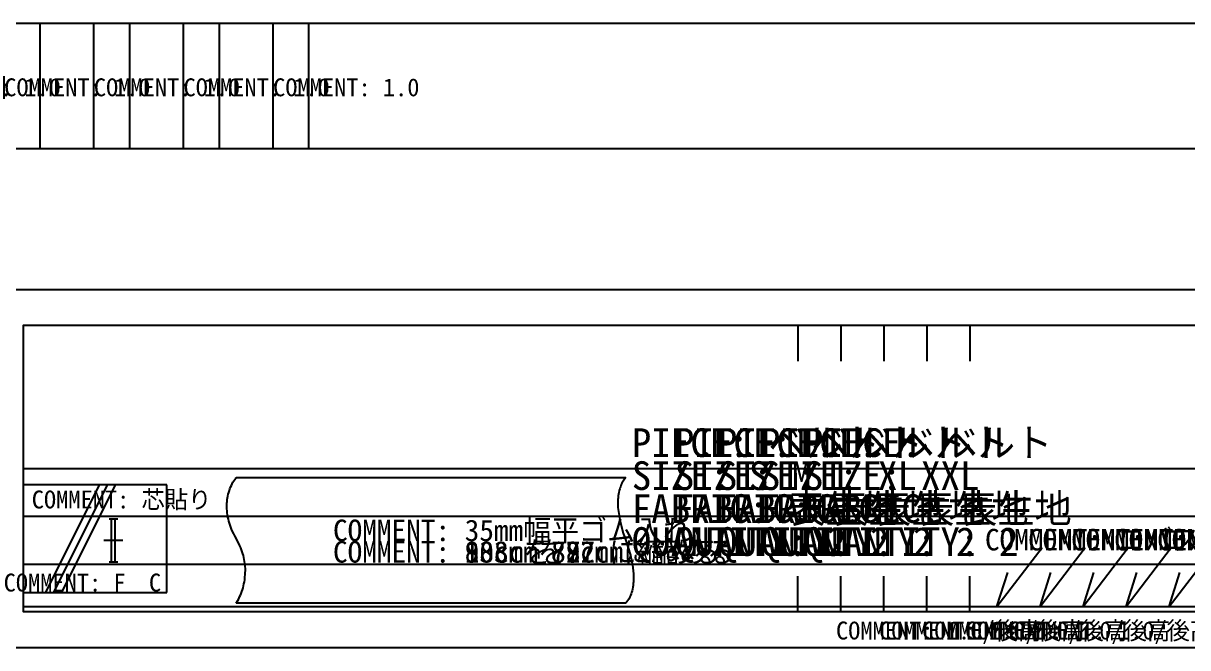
# Model space of a CAD drawing. Header units: metres. Extents: x 0 to 2419, y 20 to 1532.
# Drawn here: x 714 to 1038.8, y 1357.7 to 1531.9 of the extents above; entities that cross this region are included whole.
import ezdxf

# ---------------------------------------------------------------- set-up
doc = ezdxf.new("R2010")
doc.units = ezdxf.units.M

# ---------------------------------------------------------------- blocks, each defined once
blk = doc.blocks.new('P0051_04')
at = {"layer": '1'}
for p, q in [((226, 90), (226, 80)), ((10, 50), (20, 50)), ((10, 50), (450, 50)), ((69.2231, 47.3096), (69.3408, 47.4565)), ((69.3408, 47.4565), (178.0186, 47.4565)), ((50, 45.4238), (10, 45.4238)), ((31.1743, 45.4238), (16.1484, 15.4248)), ((33.4111, 45.4238), (18.3853, 15.4238)), ((35.6475, 45.4229), (20.6221, 15.4238)), ((50, 15.4238), (50, 45.4238)), ((10.0894, 36.667), (449.7417, 36.667)), ((33.9023, 35.9629), (36.313, 35.9629)), ((34.6074, 23.9629), (34.6074, 35.8975)), ((35.6074, 23.9629), (35.6074, 35.8975)), ((32.4619, 29.9692), (37.7534, 29.9692)), ((281.5728, 11.5), (294.2002, 27.9287)), ((10.1616, 23.3335), (449.7417, 23.3335)), ((33.9023, 23.9629), (36.313, 23.9629)), ((226, 10), (226, 20)), ((281.5728, 11.5), (284.5874, 21.0347)), ((10, 15.4238), (50, 15.4238)), ((10, 11.5), (450, 11.5)), ((178.0186, 12.4565), (69.3408, 12.4565))]:
    blk.add_line(p, q, dxfattribs=at)
for points in [[(460, 100), (460, 50), (460, 0), (226, 0), (0, 0), (0, 50), (0, 100), (226, 100), (460, 100)], [(450, 90), (450, 50), (450, 10), (10, 10), (10, 50), (10, 90), (450, 90)], [(69.3408, 30.5767), (68.9971, 31.1958), (68.6733, 31.8252), (68.3701, 32.4648), (68.0874, 33.1143), (67.8755, 33.647), (67.6802, 34.1855), (67.5015, 34.73), (67.3394, 35.2798), (67.186, 35.8745), (67.0552, 36.4741), (66.9473, 37.0781), (66.8618, 37.686), (66.8062, 38.2295), (66.7705, 38.7749), (66.7554, 39.3208), (66.7603, 39.8672), (66.7822, 40.3545), (66.8208, 40.8403), (66.8765, 41.3247), (66.9487, 41.8071), (67.0469, 42.3296), (67.1655, 42.8472), (67.3037, 43.3604), (67.4614, 43.8677), (67.6333, 44.3525), (67.8237, 44.8306), (68.0327, 45.3008), (68.2593, 45.7627), (68.4766, 46.1641), (68.7095, 46.5562), (68.9585, 46.938), (69.2231, 47.3096)], [(178.0186, 47.4565), (177.6855, 47.083), (177.478, 46.7979), (177.2861, 46.5024), (177.1099, 46.1973), (176.9487, 45.8833), (176.7773, 45.5078), (176.6216, 45.1255), (176.4819, 44.7373), (176.3584, 44.3433), (176.2275, 43.853), (176.1157, 43.3579), (176.0239, 42.8594), (175.9521, 42.3569), (175.8989, 41.8594), (175.8604, 41.3604), (175.8364, 40.8604), (175.8281, 40.3599), (175.8364, 39.7632), (175.8613, 39.1665), (175.9028, 38.5713), (175.9619, 37.9771), (176.4268, 35.1865), (177.2959, 31.9663), (178.0186, 29.8809)], [(69.3408, 12.4565), (69.8032, 13.1953), (70.063, 13.6743), (70.3062, 14.1616), (70.5317, 14.6577), (70.7397, 15.1616), (70.9341, 15.6782), (71.1113, 16.2007), (71.2725, 16.729), (71.416, 17.2622), (71.5459, 17.8169), (71.6572, 18.3755), (71.749, 18.938), (71.8223, 19.5029), (71.9111, 20.6489), (71.9214, 21.7969), (71.853, 22.9429), (71.7065, 24.0825), (71.6099, 24.623), (71.4966, 25.1597), (71.3662, 25.6924), (71.2197, 26.2212), (71.042, 26.793), (70.8457, 27.3589), (70.6323, 27.918), (70.4014, 28.4707), (69.3408, 30.5767)], [(178.0186, 29.8809), (179.2305, 26.1343), (179.8882, 23.1421), (180.1787, 20.5737), (180.2021, 20.0322), (180.209, 19.4897), (180.1997, 18.9478), (180.1743, 18.4058), (180.1333, 17.8882), (180.0728, 17.373), (179.9937, 16.8604), (179.895, 16.3511), (179.7891, 15.9004), (179.6641, 15.4556), (179.5195, 15.0161), (179.3555, 14.583), (179.2021, 14.228), (179.0313, 13.8813), (178.8442, 13.5439), (178.6401, 13.2153), (178.0186, 12.4565)]]:
    blk.add_lwpolyline(points, dxfattribs=at)
for s, height, p in [('PIECE: ベルト', 8, (179.7002, 53.2305)), ('SIZE: S', 8, (179.7002, 44.0305)), ('COMMENT: 芯貼り', 5, (12.3418, 38.8628)), ('FABRIC: 表生地', 8, (179.7002, 34.8305)), ('COMMENT: 35mm幅平ゴム入れ', 6, (96.3721, 29.751)), ('QUANTITY: 2', 8, (179.7002, 25.6305)), ('COMMENT: コバステッチ', 6, (278.2227, 27.1558)), ('COMMENT: 88cmを72㎝に縮める', 6, (96.3721, 23.751)), ('COMMENT: F\u3000C', 5, (4.5146, 15.6782)), ('COMMENT: 1.0/後高', 5, (236.6753, 2.2939))]:
    blk.add_text(s, height=height, dxfattribs=at).set_placement(p)
blk = doc.blocks.new('P0052_05')
at = {"layer": '1'}
for p, q in [((238, 90), (238, 80)), ((10, 50), (20, 50)), ((10, 50), (475, 50)), ((69.2231, 47.3096), (69.3408, 47.4565)), ((69.3408, 47.4565), (178.0186, 47.4565)), ((50, 45.4238), (10, 45.4238)), ((31.1743, 45.4238), (16.1484, 15.4248)), ((33.4111, 45.4238), (18.3853, 15.4238)), ((35.6475, 45.4229), (20.6221, 15.4238)), ((50, 15.4238), (50, 45.4238)), ((10.0894, 36.667), (474.7417, 36.667)), ((33.9023, 35.9629), (36.313, 35.9629)), ((34.6074, 23.9629), (34.6074, 35.8975)), ((35.6074, 23.9629), (35.6074, 35.8975)), ((32.4619, 29.9692), (37.7534, 29.9692)), ((293.5728, 11.5), (306.2002, 27.9287)), ((10.1616, 23.3335), (474.7417, 23.3335)), ((33.9023, 23.9629), (36.313, 23.9629)), ((238, 10), (238, 20)), ((293.5728, 11.5), (296.5874, 21.0347)), ((10, 15.4238), (50, 15.4238)), ((10, 11.5), (475, 11.5)), ((178.0186, 12.4565), (69.3408, 12.4565))]:
    blk.add_line(p, q, dxfattribs=at)
for points in [[(485, 100), (485, 50), (485, 0), (238, 0), (0, 0), (0, 50), (0, 100), (238, 100), (485, 100)], [(475, 90), (475, 50), (475, 10), (10, 10), (10, 50), (10, 90), (475, 90)], [(69.3408, 30.5767), (68.9971, 31.1958), (68.6733, 31.8252), (68.3701, 32.4648), (68.0874, 33.1143), (67.8755, 33.647), (67.6802, 34.1855), (67.5015, 34.73), (67.3394, 35.2798), (67.186, 35.8745), (67.0552, 36.4741), (66.9473, 37.0781), (66.8618, 37.686), (66.8062, 38.2295), (66.7705, 38.7749), (66.7554, 39.3208), (66.7603, 39.8672), (66.7822, 40.3545), (66.8208, 40.8403), (66.8765, 41.3247), (66.9487, 41.8071), (67.0469, 42.3296), (67.1655, 42.8472), (67.3037, 43.3604), (67.4614, 43.8677), (67.6333, 44.3525), (67.8237, 44.8306), (68.0327, 45.3008), (68.2593, 45.7627), (68.4766, 46.1641), (68.7095, 46.5562), (68.9585, 46.938), (69.2231, 47.3096)], [(178.0186, 47.4565), (177.6855, 47.083), (177.478, 46.7979), (177.2861, 46.5024), (177.1099, 46.1973), (176.9487, 45.8833), (176.7773, 45.5078), (176.6216, 45.1255), (176.4819, 44.7373), (176.3584, 44.3433), (176.2275, 43.853), (176.1157, 43.3579), (176.0239, 42.8594), (175.9521, 42.3569), (175.8989, 41.8594), (175.8604, 41.3604), (175.8364, 40.8604), (175.8281, 40.3599), (175.8364, 39.7632), (175.8613, 39.1665), (175.9028, 38.5713), (175.9619, 37.9771), (176.4268, 35.1865), (177.2959, 31.9663), (178.0186, 29.8809)], [(69.3408, 12.4565), (69.8032, 13.1953), (70.063, 13.6743), (70.3062, 14.1616), (70.5317, 14.6577), (70.7397, 15.1616), (70.9341, 15.6782), (71.1113, 16.2007), (71.2725, 16.729), (71.416, 17.2622), (71.5459, 17.8169), (71.6572, 18.3755), (71.749, 18.938), (71.8223, 19.5029), (71.9111, 20.6489), (71.9214, 21.7969), (71.853, 22.9429), (71.7065, 24.0825), (71.6099, 24.623), (71.4966, 25.1597), (71.3662, 25.6924), (71.2197, 26.2212), (71.042, 26.793), (70.8457, 27.3589), (70.6323, 27.918), (70.4014, 28.4707), (69.3408, 30.5767)], [(178.0186, 29.8809), (179.2305, 26.1343), (179.8882, 23.1421), (180.1787, 20.5737), (180.2021, 20.0322), (180.209, 19.4897), (180.1997, 18.9478), (180.1743, 18.4058), (180.1333, 17.8882), (180.0728, 17.373), (179.9937, 16.8604), (179.895, 16.3511), (179.7891, 15.9004), (179.6641, 15.4556), (179.5195, 15.0161), (179.3555, 14.583), (179.2021, 14.228), (179.0313, 13.8813), (178.8442, 13.5439), (178.6401, 13.2153), (178.0186, 12.4565)]]:
    blk.add_lwpolyline(points, dxfattribs=at)
for s, height, p in [('PIECE: ベルト', 8, (191.7002, 53.2305)), ('SIZE: M', 8, (191.7002, 44.0305)), ('COMMENT: 芯貼り', 5, (12.3418, 38.8628)), ('FABRIC: 表生地', 8, (191.7002, 34.8305)), ('COMMENT: 35mm幅平ゴム入れ', 6, (96.3721, 29.751)), ('QUANTITY: 2', 8, (191.7002, 25.6305)), ('COMMENT: コバステッチ', 6, (290.2227, 27.1558)), ('COMMENT: 93cmを77㎝に縮める', 6, (96.3721, 23.751)), ('COMMENT: F\u3000C', 5, (4.5146, 15.6782)), ('COMMENT: 1.0/後高', 5, (248.6753, 2.2939))]:
    blk.add_text(s, height=height, dxfattribs=at).set_placement(p)
blk = doc.blocks.new('P0053_06')
at = {"layer": '1'}
for p, q in [((250, 90), (250, 80)), ((10, 50), (20, 50)), ((10, 50), (500, 50)), ((69.2231, 47.3096), (69.3408, 47.4565)), ((69.3408, 47.4565), (178.0186, 47.4565)), ((50, 45.4238), (10, 45.4238)), ((31.1743, 45.4238), (16.1484, 15.4248)), ((33.4111, 45.4238), (18.3853, 15.4238)), ((35.6475, 45.4229), (20.6221, 15.4238)), ((50, 15.4238), (50, 45.4238)), ((10.0894, 36.667), (499.7417, 36.667)), ((33.9023, 35.9629), (36.313, 35.9629)), ((34.6074, 23.9629), (34.6074, 35.8975)), ((35.6074, 23.9629), (35.6074, 35.8975)), ((32.4619, 29.9692), (37.7534, 29.9692)), ((305.5728, 11.5), (318.2002, 27.9287)), ((10.1616, 23.3335), (499.7417, 23.3335)), ((33.9023, 23.9629), (36.313, 23.9629)), ((250, 10), (250, 20)), ((305.5728, 11.5), (308.5874, 21.0347)), ((10, 15.4238), (50, 15.4238)), ((10, 11.5), (500, 11.5)), ((178.0186, 12.4565), (69.3408, 12.4565))]:
    blk.add_line(p, q, dxfattribs=at)
for points in [[(510, 100), (510, 50), (510, 0), (250, 0), (0, 0), (0, 50), (0, 100), (250, 100), (510, 100)], [(500, 90), (500, 50), (500, 10), (10, 10), (10, 50), (10, 90), (500, 90)], [(69.3408, 30.5767), (68.9971, 31.1958), (68.6733, 31.8252), (68.3701, 32.4648), (68.0874, 33.1143), (67.8755, 33.647), (67.6802, 34.1855), (67.5015, 34.73), (67.3394, 35.2798), (67.186, 35.8745), (67.0552, 36.4741), (66.9473, 37.0781), (66.8618, 37.686), (66.8062, 38.2295), (66.7705, 38.7749), (66.7554, 39.3208), (66.7603, 39.8672), (66.7822, 40.3545), (66.8208, 40.8403), (66.8765, 41.3247), (66.9487, 41.8071), (67.0469, 42.3296), (67.1655, 42.8472), (67.3037, 43.3604), (67.4614, 43.8677), (67.6333, 44.3525), (67.8237, 44.8306), (68.0327, 45.3008), (68.2593, 45.7627), (68.4766, 46.1641), (68.7095, 46.5562), (68.9585, 46.938), (69.2231, 47.3096)], [(178.0186, 47.4565), (177.6855, 47.083), (177.478, 46.7979), (177.2861, 46.5024), (177.1099, 46.1973), (176.9487, 45.8833), (176.7773, 45.5078), (176.6216, 45.1255), (176.4819, 44.7373), (176.3584, 44.3433), (176.2275, 43.853), (176.1157, 43.3579), (176.0239, 42.8594), (175.9521, 42.3569), (175.8989, 41.8594), (175.8604, 41.3604), (175.8364, 40.8604), (175.8281, 40.3599), (175.8364, 39.7632), (175.8613, 39.1665), (175.9028, 38.5713), (175.9619, 37.9771), (176.4268, 35.1865), (177.2959, 31.9663), (178.0186, 29.8809)], [(69.3408, 12.4565), (69.8032, 13.1953), (70.063, 13.6743), (70.3062, 14.1616), (70.5317, 14.6577), (70.7397, 15.1616), (70.9341, 15.6782), (71.1113, 16.2007), (71.2725, 16.729), (71.416, 17.2622), (71.5459, 17.8169), (71.6572, 18.3755), (71.749, 18.938), (71.8223, 19.5029), (71.9111, 20.6489), (71.9214, 21.7969), (71.853, 22.9429), (71.7065, 24.0825), (71.6099, 24.623), (71.4966, 25.1597), (71.3662, 25.6924), (71.2197, 26.2212), (71.042, 26.793), (70.8457, 27.3589), (70.6323, 27.918), (70.4014, 28.4707), (69.3408, 30.5767)], [(178.0186, 29.8809), (179.2305, 26.1343), (179.8882, 23.1421), (180.1787, 20.5737), (180.2021, 20.0322), (180.209, 19.4897), (180.1997, 18.9478), (180.1743, 18.4058), (180.1333, 17.8882), (180.0728, 17.373), (179.9937, 16.8604), (179.895, 16.3511), (179.7891, 15.9004), (179.6641, 15.4556), (179.5195, 15.0161), (179.3555, 14.583), (179.2021, 14.228), (179.0313, 13.8813), (178.8442, 13.5439), (178.6401, 13.2153), (178.0186, 12.4565)]]:
    blk.add_lwpolyline(points, dxfattribs=at)
for s, height, p in [('PIECE: ベルト', 8, (203.7002, 53.2305)), ('SIZE: L', 8, (203.7002, 44.0305)), ('COMMENT: 芯貼り', 5, (12.3418, 38.8628)), ('FABRIC: 表生地', 8, (203.7002, 34.8305)), ('COMMENT: 35mm幅平ゴム入れ', 6, (96.3721, 29.751)), ('QUANTITY: 2', 8, (203.7002, 25.6305)), ('COMMENT: コバステッチ', 6, (302.2227, 27.1558)), ('COMMENT: 98cmを82㎝に縮める', 6, (96.3721, 23.751)), ('COMMENT: F\u3000C', 5, (4.5146, 15.6782)), ('COMMENT: 1.0/後高', 5, (260.6753, 2.2939))]:
    blk.add_text(s, height=height, dxfattribs=at).set_placement(p)
blk = doc.blocks.new('P0054_07')
at = {"layer": '1'}
for p, q in [((262, 90), (262, 80)), ((10, 50), (20, 50)), ((10, 50), (525, 50)), ((69.2231, 47.3096), (69.3408, 47.4565)), ((69.3408, 47.4565), (178.0186, 47.4565)), ((50, 45.4238), (10, 45.4238)), ((31.1743, 45.4238), (16.1484, 15.4248)), ((33.4111, 45.4238), (18.3853, 15.4238)), ((35.6475, 45.4229), (20.6221, 15.4238)), ((50, 15.4238), (50, 45.4238)), ((10.0894, 36.667), (524.7417, 36.667)), ((33.9023, 35.9629), (36.313, 35.9629)), ((34.6074, 23.9629), (34.6074, 35.8975)), ((35.6074, 23.9629), (35.6074, 35.8975)), ((32.4619, 29.9692), (37.7534, 29.9692)), ((317.5728, 11.5), (330.2002, 27.9287)), ((10.1616, 23.3335), (524.7417, 23.3335)), ((33.9023, 23.9629), (36.313, 23.9629)), ((262, 10), (262, 20)), ((317.5728, 11.5), (320.5874, 21.0347)), ((10, 15.4238), (50, 15.4238)), ((10, 11.5), (525, 11.5)), ((178.0186, 12.4565), (69.3408, 12.4565))]:
    blk.add_line(p, q, dxfattribs=at)
for points in [[(535, 100), (535, 50), (535, 0), (262, 0), (0, 0), (0, 50), (0, 100), (262, 100), (535, 100)], [(525, 90), (525, 50), (525, 10), (10, 10), (10, 50), (10, 90), (525, 90)], [(69.3408, 30.5767), (68.9971, 31.1958), (68.6733, 31.8252), (68.3701, 32.4648), (68.0874, 33.1143), (67.8755, 33.647), (67.6802, 34.1855), (67.5015, 34.73), (67.3394, 35.2798), (67.186, 35.8745), (67.0552, 36.4741), (66.9473, 37.0781), (66.8618, 37.686), (66.8062, 38.2295), (66.7705, 38.7749), (66.7554, 39.3208), (66.7603, 39.8672), (66.7822, 40.3545), (66.8208, 40.8403), (66.8765, 41.3247), (66.9487, 41.8071), (67.0469, 42.3296), (67.1655, 42.8472), (67.3037, 43.3604), (67.4614, 43.8677), (67.6333, 44.3525), (67.8237, 44.8306), (68.0327, 45.3008), (68.2593, 45.7627), (68.4766, 46.1641), (68.7095, 46.5562), (68.9585, 46.938), (69.2231, 47.3096)], [(178.0186, 47.4565), (177.6855, 47.083), (177.478, 46.7979), (177.2861, 46.5024), (177.1099, 46.1973), (176.9487, 45.8833), (176.7773, 45.5078), (176.6216, 45.1255), (176.4819, 44.7373), (176.3584, 44.3433), (176.2275, 43.853), (176.1157, 43.3579), (176.0239, 42.8594), (175.9521, 42.3569), (175.8989, 41.8594), (175.8604, 41.3604), (175.8364, 40.8604), (175.8281, 40.3599), (175.8364, 39.7632), (175.8613, 39.1665), (175.9028, 38.5713), (175.9619, 37.9771), (176.4268, 35.1865), (177.2959, 31.9663), (178.0186, 29.8809)], [(69.3408, 12.4565), (69.8032, 13.1953), (70.063, 13.6743), (70.3062, 14.1616), (70.5317, 14.6577), (70.7397, 15.1616), (70.9341, 15.6782), (71.1113, 16.2007), (71.2725, 16.729), (71.416, 17.2622), (71.5459, 17.8169), (71.6572, 18.3755), (71.749, 18.938), (71.8223, 19.5029), (71.9111, 20.6489), (71.9214, 21.7969), (71.853, 22.9429), (71.7065, 24.0825), (71.6099, 24.623), (71.4966, 25.1597), (71.3662, 25.6924), (71.2197, 26.2212), (71.042, 26.793), (70.8457, 27.3589), (70.6323, 27.918), (70.4014, 28.4707), (69.3408, 30.5767)], [(178.0186, 29.8809), (179.2305, 26.1343), (179.8882, 23.1421), (180.1787, 20.5737), (180.2021, 20.0322), (180.209, 19.4897), (180.1997, 18.9478), (180.1743, 18.4058), (180.1333, 17.8882), (180.0728, 17.373), (179.9937, 16.8604), (179.895, 16.3511), (179.7891, 15.9004), (179.6641, 15.4556), (179.5195, 15.0161), (179.3555, 14.583), (179.2021, 14.228), (179.0313, 13.8813), (178.8442, 13.5439), (178.6401, 13.2153), (178.0186, 12.4565)]]:
    blk.add_lwpolyline(points, dxfattribs=at)
for s, height, p in [('PIECE: ベルト', 8, (215.7002, 53.2305)), ('SIZE: XL', 8, (215.7002, 44.0305)), ('COMMENT: 芯貼り', 5, (12.3418, 38.8628)), ('FABRIC: 表生地', 8, (215.7002, 34.8305)), ('COMMENT: 35mm幅平ゴム入れ', 6, (96.3721, 29.751)), ('QUANTITY: 2', 8, (215.7002, 25.6305)), ('COMMENT: コバステッチ', 6, (314.2227, 27.1558)), ('COMMENT: 103cmを87㎝に縮める', 6, (96.3721, 23.751)), ('COMMENT: F\u3000C', 5, (4.5146, 15.6782)), ('COMMENT: 1.0/後高', 5, (272.6753, 2.2939))]:
    blk.add_text(s, height=height, dxfattribs=at).set_placement(p)
blk = doc.blocks.new('P0055_08')
at = {"layer": '1'}
for p, q in [((274, 90), (274, 80)), ((10, 50), (20, 50)), ((10, 50), (550, 50)), ((69.2231, 47.3096), (69.3408, 47.4565)), ((69.3408, 47.4565), (178.0186, 47.4565)), ((50, 45.4238), (10, 45.4238)), ((31.1743, 45.4238), (16.1484, 15.4248)), ((33.4111, 45.4238), (18.3853, 15.4238)), ((35.6475, 45.4229), (20.6221, 15.4238)), ((50, 15.4238), (50, 45.4238)), ((10.0894, 36.667), (549.7417, 36.667)), ((33.9023, 35.9629), (36.313, 35.9629)), ((34.6074, 23.9629), (34.6074, 35.8975)), ((35.6074, 23.9629), (35.6074, 35.8975)), ((32.4619, 29.9692), (37.7534, 29.9692)), ((329.5728, 11.5), (342.2002, 27.9287)), ((10.1616, 23.3335), (549.7417, 23.3335)), ((33.9023, 23.9629), (36.313, 23.9629)), ((274, 10), (274, 20)), ((329.5728, 11.5), (332.5874, 21.0347)), ((10, 15.4238), (50, 15.4238)), ((10, 11.5), (550, 11.5)), ((178.0186, 12.4565), (69.3408, 12.4565))]:
    blk.add_line(p, q, dxfattribs=at)
for points in [[(560, 100), (560, 50), (560, 0), (274, 0), (0, 0), (0, 50), (0, 100), (274, 100), (560, 100)], [(550, 90), (550, 50), (550, 10), (10, 10), (10, 50), (10, 90), (550, 90)], [(69.3408, 30.5767), (68.9971, 31.1958), (68.6733, 31.8252), (68.3701, 32.4648), (68.0874, 33.1143), (67.8755, 33.647), (67.6802, 34.1855), (67.5015, 34.73), (67.3394, 35.2798), (67.186, 35.8745), (67.0552, 36.4741), (66.9473, 37.0781), (66.8618, 37.686), (66.8062, 38.2295), (66.7705, 38.7749), (66.7554, 39.3208), (66.7603, 39.8672), (66.7822, 40.3545), (66.8208, 40.8403), (66.8765, 41.3247), (66.9487, 41.8071), (67.0469, 42.3296), (67.1655, 42.8472), (67.3037, 43.3604), (67.4614, 43.8677), (67.6333, 44.3525), (67.8237, 44.8306), (68.0327, 45.3008), (68.2593, 45.7627), (68.4766, 46.1641), (68.7095, 46.5562), (68.9585, 46.938), (69.2231, 47.3096)], [(178.0186, 47.4565), (177.6855, 47.083), (177.478, 46.7979), (177.2861, 46.5024), (177.1099, 46.1973), (176.9487, 45.8833), (176.7773, 45.5078), (176.6216, 45.1255), (176.4819, 44.7373), (176.3584, 44.3433), (176.2275, 43.853), (176.1157, 43.3579), (176.0239, 42.8594), (175.9521, 42.3569), (175.8989, 41.8594), (175.8604, 41.3604), (175.8364, 40.8604), (175.8281, 40.3599), (175.8364, 39.7632), (175.8613, 39.1665), (175.9028, 38.5713), (175.9619, 37.9771), (176.4268, 35.1865), (177.2959, 31.9663), (178.0186, 29.8809)], [(69.3408, 12.4565), (69.8032, 13.1953), (70.063, 13.6743), (70.3062, 14.1616), (70.5317, 14.6577), (70.7397, 15.1616), (70.9341, 15.6782), (71.1113, 16.2007), (71.2725, 16.729), (71.416, 17.2622), (71.5459, 17.8169), (71.6572, 18.3755), (71.749, 18.938), (71.8223, 19.5029), (71.9111, 20.6489), (71.9214, 21.7969), (71.853, 22.9429), (71.7065, 24.0825), (71.6099, 24.623), (71.4966, 25.1597), (71.3662, 25.6924), (71.2197, 26.2212), (71.042, 26.793), (70.8457, 27.3589), (70.6323, 27.918), (70.4014, 28.4707), (69.3408, 30.5767)], [(178.0186, 29.8809), (179.2305, 26.1343), (179.8882, 23.1421), (180.1787, 20.5737), (180.2021, 20.0322), (180.209, 19.4897), (180.1997, 18.9478), (180.1743, 18.4058), (180.1333, 17.8882), (180.0728, 17.373), (179.9937, 16.8604), (179.895, 16.3511), (179.7891, 15.9004), (179.6641, 15.4556), (179.5195, 15.0161), (179.3555, 14.583), (179.2021, 14.228), (179.0313, 13.8813), (178.8442, 13.5439), (178.6401, 13.2153), (178.0186, 12.4565)]]:
    blk.add_lwpolyline(points, dxfattribs=at)
for s, height, p in [('PIECE: ベルト', 8, (227.7002, 53.2305)), ('SIZE: XXL', 8, (227.7002, 44.0305)), ('COMMENT: 芯貼り', 5, (12.3418, 38.8628)), ('FABRIC: 表生地', 8, (227.7002, 34.8305)), ('COMMENT: 35mm幅平ゴム入れ', 6, (96.3721, 29.751)), ('QUANTITY: 2', 8, (227.7002, 25.6305)), ('COMMENT: コバステッチ', 6, (326.2227, 27.1558)), ('COMMENT: 108cmを92㎝に縮める', 6, (96.3721, 23.751)), ('COMMENT: F\u3000C', 5, (4.5146, 15.6782)), ('COMMENT: 1.0/後高', 5, (284.6753, 2.2939))]:
    blk.add_text(s, height=height, dxfattribs=at).set_placement(p)
blk = doc.blocks.new('P0066_04')
at = {"layer": '1'}
for points in [[(100, 0), (100, 35), (840, 35), (840, 0), (100, 0)], [(110, 0), (110, 35), (830, 35), (830, 0), (110, 0)]]:
    blk.add_lwpolyline(points, dxfattribs=at)
blk.add_text('COMMENT: 1.0', height=5, dxfattribs=at).set_placement((100, 14.6304))
blk = doc.blocks.new('P0067_05')
at = {"layer": '1'}
for points in [[(75, 0), (75, 35), (865, 35), (865, 0), (75, 0)], [(85, 0), (85, 35), (855, 35), (855, 0), (85, 0)]]:
    blk.add_lwpolyline(points, dxfattribs=at)
blk.add_text('COMMENT: 1.0', height=5, dxfattribs=at).set_placement((75, 14.6304))
blk = doc.blocks.new('P0068_06')
at = {"layer": '1'}
for points in [[(50, 0), (50, 35), (890, 35), (890, 0), (50, 0)], [(60, 0), (60, 35), (880, 35), (880, 0), (60, 0)]]:
    blk.add_lwpolyline(points, dxfattribs=at)
blk.add_text('COMMENT: 1.0', height=5, dxfattribs=at).set_placement((50, 14.6304))
blk = doc.blocks.new('P0069_07')
at = {"layer": '1'}
for points in [[(25, 0), (25, 35), (915, 35), (915, 0), (25, 0)], [(35, 0), (35, 35), (905, 35), (905, 0), (35, 0)]]:
    blk.add_lwpolyline(points, dxfattribs=at)
blk.add_text('COMMENT: 1.0', height=5, dxfattribs=at).set_placement((25, 14.6304))
blk = doc.blocks.new('P0070_08')
at = {"layer": '1'}
for points in [[(0, 0), (0, 35), (940, 35), (940, 0), (0, 0)], [(10, 0), (10, 35), (930, 35), (930, 0), (10, 0)]]:
    blk.add_lwpolyline(points, dxfattribs=at)
blk.add_text('COMMENT: 1.0', height=5, dxfattribs=at).set_placement((0, 14.6304))

msp = doc.modelspace()

# ---------------------------------------------------------------- block references
at = {"layer": '1'}
for name, p in [('P0070_08', (683.7173, 1496.9063)), ('P0069_07', (683.7173, 1496.9063)), ('P0068_06', (683.7173, 1496.9063)), ('P0067_05', (683.7173, 1496.9063)), ('P0066_04', (683.7173, 1496.9063)), ('P0051_04', (704.0464, 1357.6504)), ('P0052_05', (704.0464, 1357.6504)), ('P0053_06', (704.0464, 1357.6504)), ('P0054_07', (704.0464, 1357.6504)), ('P0055_08', (704.0464, 1357.6504))]:
    msp.add_blockref(name, p, dxfattribs=at)

doc.saveas('drawing.dxf')
